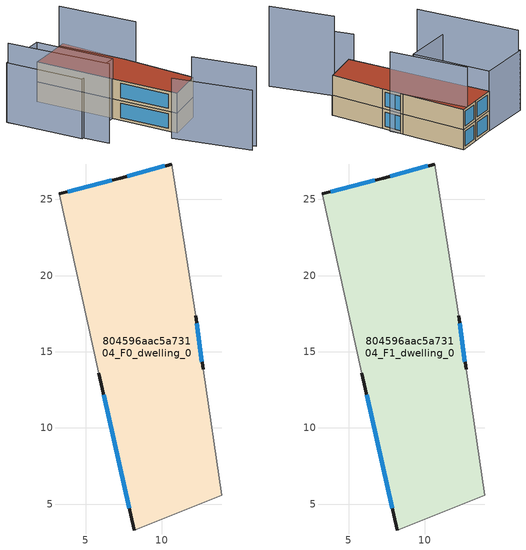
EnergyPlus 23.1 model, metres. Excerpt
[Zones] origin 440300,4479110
804596aac5a73104_F0_dwelling_0
 floor ground (EU_floor_Construction): 10.66,27.32 12.22,17.37 12.71,13.85 13.95,5.58 8.19,3.3 5.86,13.6 3.26,25.36 7.26,26.38 z0
 wall outside (EU_wall_Construction): 5.86,13.6 8.19,3.3 / 10.66,27.32 7.26,26.38 3.26,25.36 / 12.71,13.85 12.22,17.37 z0:3
 wall adiabatic (EU_wall_Construction): 8.19,3.3 13.95,5.58 12.71,13.85 / 3.26,25.36 5.86,13.6 / 12.22,17.37 10.66,27.32 z0:3
 window (EU_Window_Construction): 6.19,12.17 7.87,4.73 / 6.71,26.24 3.82,25.5 / 10.19,27.19 7.73,26.52 / 12.64,14.34 12.29,16.88 z0.42:2.58
804596aac5a73104_F1_dwelling_0
 floor to 804596aac5a73104_F0_dwelling_0 (EU_floor_Construction): 10.66,27.32 12.22,17.37 12.71,13.85 13.95,5.58 8.19,3.3 5.86,13.6 3.26,25.36 7.26,26.38 z3
 wall outside (EU_wall_Construction): 5.86,13.6 8.19,3.3 / 10.66,27.32 7.26,26.38 3.26,25.36 / 12.71,13.85 12.22,17.37 z3:6
 wall adiabatic (EU_wall_Construction): 8.19,3.3 13.95,5.58 12.71,13.85 / 3.26,25.36 5.86,13.6 / 12.22,17.37 10.66,27.32 z3:6
 window (EU_Window_Construction): 6.19,12.17 7.87,4.73 / 6.71,26.24 3.82,25.5 / 10.19,27.19 7.73,26.52 / 12.64,14.34 12.29,16.88 z3.42:5.58
 roof outside (EU_roof_Construction): 13.95,5.58 12.71,13.85 12.22,17.37 10.66,27.32 7.26,26.38 3.26,25.36 5.86,13.6 8.19,3.3 z6
shading: 8.68,1 12.22,-8.03 / -5.03,23.16 -0.92,7.79 / 12.74,15.42 9.64,27.07 z0:12; 10.83,-8.55 6.36,2.6 / -2.3,11.56 -5.09,23.4 / -5.09,23.4 3.26,25.36 / 3.26,25.36 6.05,13.53 / 6.05,13.53 -2.3,11.56 z0:9; 13.96,5.55 10.86,13.1 z0:3
[Building]
EU S2 Campaign: North Axis=0; Terrain=City; Solar Distribution=FullExterior
[Site:Location]
Madrid: Latitude=40.5; Longitude=-3.5; Time Zone=1; Elevation=609
[SizingPeriod:WeatherFileDays]
AnnualSizingPeriod: Begin Month=1; Begin Day of Month=1; End Month=12; End Day of Month=31; Day of Week for Start Day=Monday; Use Weather File Daylight Saving Period=No; Use Weather File Rain and Snow Indicators=No
[MATERIAL]
EU_InternalMass_Material: Roughness=MediumRough; Thickness=0.1; Conductivity=1; Density=1800; Specific Heat=900; Thermal Absorptance=0.9; Solar Absorptance=0.7; Visible Absorptance=0.7
[MATERIAL:NOMASS] Roughness=MediumRough; Thermal Absorptance=0.9; Solar Absorptance=0.7; Visible Absorptance=0.7
Name | Thermal Resistance
EU_wall_NoMass | 1.60022
EU_roof_NoMass | 1.57597
EU_floor_NoMass | 0.470652
[WINDOWMATERIAL:SIMPLEGLAZINGSYSTEM]
EU_Window_SimpleGlazing: UFactor=3.28802; Solar Heat Gain Coefficient=0.85; Visible Transmittance=0.85
[CONSTRUCTION]
EU_wall_Construction: EU_wall_NoMass
EU_roof_Construction: EU_roof_NoMass
EU_floor_Construction: EU_floor_NoMass
EU_Window_Construction: EU_Window_SimpleGlazing
EU_InternalMass_Construction: EU_InternalMass_Material
[ZONE] Type=1; Multiplier=1; Ceiling Height=autocalculate; Volume=460.1; Floor Area=autocalculate; Part of Total Floor Area=Yes
804596aac5a73104_F0_dwelling_0; 804596aac5a73104_F1_dwelling_0
[INTERNALMASS] Construction=EU_InternalMass_Construction; Surface Area=153.367
Name | Zone or ZoneList
804596aac5a73104_F0_dwelling_0_EU_InternalMass | 804596aac5a73104_F0_dwelling_0
804596aac5a73104_F1_dwelling_0_EU_InternalMass | 804596aac5a73104_F1_dwelling_0
[OTHEREQUIPMENT] Fuel Type=Electricity; Design Level Calculation Method=Watts/Area; Power per Zone Floor Area=1; Fraction Latent=0; Fraction Radiant=0; Fraction Lost=0; Carbon Dioxide Generation Rate=0; EndUse Subcategory=EU_Step8_InternalGains
Name | Zone or ZoneList or Space or SpaceList | Schedule
EU_Step8_InternalGain_804596aac5a73104_F0_dwelling_0_f000 | 804596aac5a73104_F0_dwelling_0 | EU_Step8_GainSchedule_804596aac5a73104_F0_dwelling_0_f000
EU_Step8_InternalGain_804596aac5a73104_F1_dwelling_0_f000 | 804596aac5a73104_F1_dwelling_0 | EU_Step8_GainSchedule_804596aac5a73104_F1_dwelling_0_f000
[ZONEVENTILATION:DESIGNFLOWRATE] Schedule=EU_AlwaysOn; Design Flow Rate Calculation Method=AirChanges/Hour; Air Changes per Hour=0.480704; Ventilation Type=Natural; Fan Pressure Rise=0; Fan Total Efficiency=1; Constant Term Coefficient=1; Temperature Term Coefficient=0; Velocity Term Coefficient=0; Velocity Squared Term Coefficient=0; Minimum Indoor Temperature=-100; Maximum Indoor Temperature=100; Delta Temperature=-100; Minimum Outdoor Temperature=-100; Maximum Outdoor Temperature=100; Maximum Wind Speed=40
Name | Zone or ZoneList or Space or SpaceList
EU_ConstantAir_804596aac5a73104_F0_dwelling_0 | 804596aac5a73104_F0_dwelling_0
EU_ConstantAir_804596aac5a73104_F1_dwelling_0 | 804596aac5a73104_F1_dwelling_0
[HVACTEMPLATE:THERMOSTAT] Constant Heating Setpoint=20; Constant Cooling Setpoint=50
EU_HeatOnly_804596aac5a73104_F0_dwelling_0; EU_HeatOnly_804596aac5a73104_F1_dwelling_0
[HVACTEMPLATE:ZONE:IDEALLOADSAIRSYSTEM] System Availability Schedule=EU_AlwaysOn; Maximum Heating Supply Air Temperature=50; Minimum Cooling Supply Air Temperature=13; Maximum Heating Supply Air Humidity Ratio=0.0156; Minimum Cooling Supply Air Humidity Ratio=0.0077; Heating Limit=NoLimit; Cooling Limit=NoLimit; Heating Availability Schedule=EU_AlwaysOn; Cooling Availability Schedule=EU_CoolingOff; Dehumidification Control Type=ConstantSensibleHeatRatio; Cooling Sensible Heat Ratio=0.7; Dehumidification Setpoint=60; Humidification Control Type=None; Humidification Setpoint=30; Outdoor Air Method=None; Outdoor Air Flow Rate per Person=0.00944; Outdoor Air Flow Rate per Zone Floor Area=0; Outdoor Air Flow Rate per Zone=0; Demand Controlled Ventilation Type=None; Outdoor Air Economizer Type=NoEconomizer; Heat Recovery Type=None; Sensible Heat Recovery Effectiveness=0.7; Latent Heat Recovery Effectiveness=0.65
Name | Template Thermostat
804596aac5a73104_F0_dwelling_0 | EU_HeatOnly_804596aac5a73104_F0_dwelling_0
804596aac5a73104_F1_dwelling_0 | EU_HeatOnly_804596aac5a73104_F1_dwelling_0
[SIZING:ZONE] Zone Cooling Design Supply Air Temperature Input Method=SupplyAirTemperature; Zone Cooling Design Supply Air Temperature=13; Zone Heating Design Supply Air Temperature Input Method=SupplyAirTemperature; Zone Heating Design Supply Air Temperature=50; Zone Cooling Design Supply Air Humidity Ratio=0.008; Zone Heating Design Supply Air Humidity Ratio=0.008; Cooling Design Air Flow Method=DesignDay; Cooling Design Air Flow Rate=0; Cooling Minimum Air Flow per Zone Floor Area=0.000762; Cooling Minimum Air Flow=0; Cooling Minimum Air Flow Fraction=0.2; Heating Design Air Flow Method=DesignDay; Heating Design Air Flow Rate=0; Heating Maximum Air Flow per Zone Floor Area=0.002032; Heating Maximum Air Flow=0.141576; Heating Maximum Air Flow Fraction=0.3; Account for Dedicated Outdoor Air System=No; Dedicated Outdoor Air System Control Strategy=NeutralSupplyAir; Dedicated Outdoor Air Low Setpoint Temperature for Design=autosize; Dedicated Outdoor Air High Setpoint Temperature for Design=autosize; Zone Load Sizing Method=Sensible Load Only No Latent Load; Zone Latent Cooling Design Supply Air Humidity Ratio Input Method=HumidityRatioDifference; Zone Cooling Design Supply Air Humidity Ratio Difference=0.005; Zone Latent Heating Design Supply Air Humidity Ratio Input Method=HumidityRatioDifference; Zone Humidification Design Supply Air Humidity Ratio Difference=0.005
804596aac5a73104_F0_dwelling_0; 804596aac5a73104_F1_dwelling_0
[SCHEDULE:CONSTANT]
Name | Hourly Value
EU_AlwaysOn | 1
EU_CoolingOff | 0
[SCHEDULE:FILE] Column Number=1; Rows to Skip at Top=0; Number of Hours of Data=8760; Column Separator=Comma; Interpolate to Timestep=No; Minutes per Item=60; Adjust Schedule for Daylight Savings=Yes
Name | File
EU_Step8_GainSchedule_804596aac5a73104_F0_dwelling_0_f000 | ../../schedules/804596aac5a73104/804596aac5a73104_F0_dwelling_0_f000_gain.csv
EU_Step8_GainSchedule_804596aac5a73104_F1_dwelling_0_f000 | ../../schedules/804596aac5a73104/804596aac5a73104_F1_dwelling_0_f000_gain.csv
